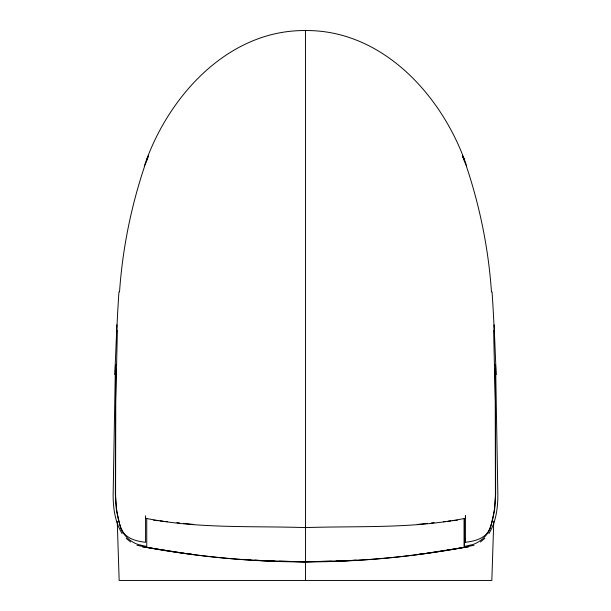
<?xml version="1.0" encoding="UTF-8"?>
<svg xmlns="http://www.w3.org/2000/svg" width="611" height="611" viewBox="0 0 611 611"><rect width="100%" height="100%" fill="white"/><g stroke="black" fill="none" stroke-linecap="round" stroke-linejoin="round"><path stroke-width="0.92" d="M145.571 517.647L145.571 518.281C198.025 528.843 252.251 525.85 305.454 527.591C358.688 525.85 412.944 528.843 465.429 518.281M305.454 527.591L305.454 526.85M466.712 166.108C443.433 97.05 383.387 29.847 305.546 30.55L305.546 30.55C227.666 29.794 167.574 97.019 144.288 166.108M494.65 369.304L495.177 371.984L495.46 401.885L495.636 494.184L494.666 509.368L490.496 527.896A30.168 29.366 0 0 1 473.143 544.447L464.253 546.494L464.253 518.823M465.429 538.627L465.429 542.308C474.121 541.239 484.408 538.933 488.853 530.508C494.07 519.243 495.04 506.458 495.422 494.184L495.254 401.885L493.635 330.635M465.429 517.647L465.429 515.814L465.429 542.117M493.757 521.313L491.84 580.45L119.16 580.45L117.243 521.313M117.365 330.635L115.746 401.885L115.578 494.184C115.96 506.458 116.93 519.243 122.147 530.508C126.592 538.933 136.879 541.239 145.571 542.308L145.571 515.814M114.815 374.619L116.915 324.823M119.527 291.921C122.506 248.845 131.136 206.159 144.952 165.26M116.35 369.304L115.823 371.984L115.54 401.885L115.364 494.184L116.334 509.368L120.504 527.896A30.168 29.366 0 0 0 137.857 544.447L146.747 546.494L146.747 518.823M305.454 30.917L305.546 580.45M145.303 164.397L147.717 158.348M148.603 155.637L146.732 159.838L148.618 155.69M488.907 533.609C496.063 521.901 497.95 507.68 497.843 494.146L495.605 365.821L494.551 364.316M116.449 364.316L115.395 365.821L113.157 494.146C113.05 507.68 114.937 521.901 122.093 533.609M480.391 541.995L484.806 538.329M474.029 545.295C363.262 567.459 247.738 567.459 136.971 545.295M417.29 524.452L427.547 523.367M431.274 522.97L434.07 522.68M443.395 521.687L445.259 521.496M448.054 521.198L450.849 520.9M452.713 520.702L457.379 520.213M349.431 560.6L305.454 561.815L331.681 561.211M351.31 560.424L356.014 559.989M419.001 554.154L421.819 553.887M423.698 553.719L468.584 546.73C424.92 554.567 380.714 559.897 336.348 561.104M274.652 561.104C230.294 559.836 186.065 554.673 142.416 546.73L187.302 553.719M279.319 561.211L305.546 561.868L261.569 560.6M189.181 553.887L191.999 554.154M248.41 559.378L250.289 559.554M254.986 559.989L259.69 560.424M153.621 520.213L158.287 520.702M160.151 520.9L162.946 521.198M165.741 521.496L167.605 521.687M176.93 522.68L179.726 522.97M183.453 523.367L193.71 524.452M126.194 538.329L130.609 541.995M462.382 155.69L464.268 159.838L462.397 155.637M462.328 155.561L464.268 159.838M463.283 158.348L465.697 164.397M466.048 165.26C479.864 206.159 488.495 248.845 491.473 291.921M494.085 324.823L496.185 374.619M464.253 519.037L464.253 546.494M116.77 330.811A608.846 219.311 -84.6 0 1 118.931 291.989M492.069 291.989A608.846 219.311 84.6 0 1 494.23 330.811"/></g></svg>
